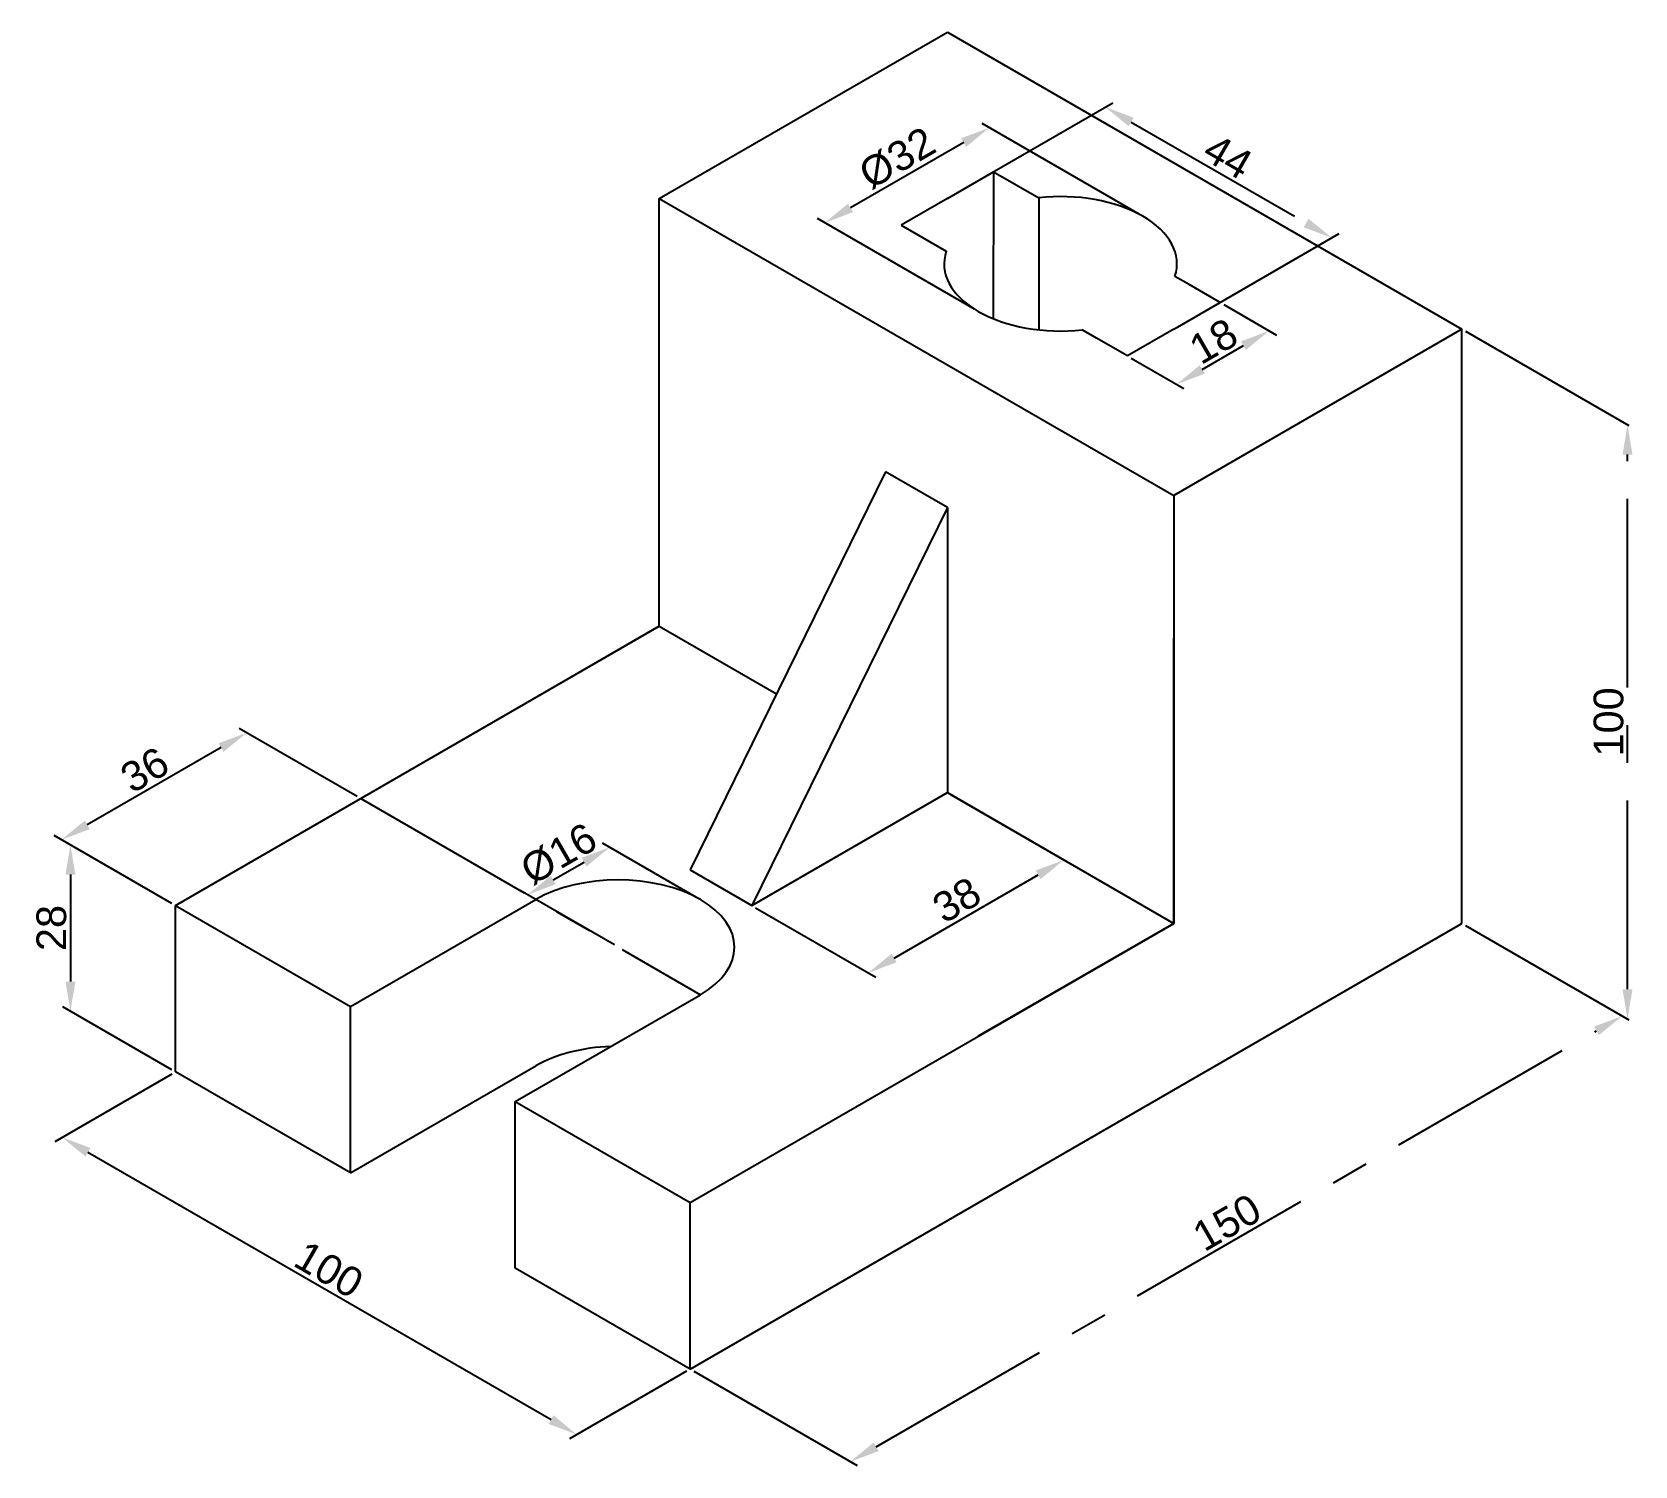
# Model space of a CAD drawing. Header units: millimetres. Extents: x 2206 to 2476, y 1532 to 1773.
import ezdxf

# ---------------------------------------------------------------- set-up
doc = ezdxf.new("R2010")
doc.units = ezdxf.units.MM
doc.linetypes.add('CENTER', pattern=[50.8, 31.75, -6.35, 6.35, -6.35])
doc.layers.add('Center', color=7, linetype='CENTER')
doc.styles.get("Standard").update_dxf_attribs({"font": 'arial.ttf'})
doc.dimstyles.new('Copy of ISO-25', dxfattribs={"dimtxt": 5, "dimasz": 5, "dimexe": 1.25, "dimexo": 0.625, "dimtad": 1, "dimtxsty": 'Standard', "dimcen": 2.5, "dimadec": 0, "dimazin": 0, "dimtfac": 1, "dimtmove": 0, "dimatfit": 3, "dimfxl": 1, "dimarcsym": 0})

# ---------------------------------------------------------------- blocks, each defined once
blk = doc.blocks.new('*D1')
at = {"color": 0, "lineweight": -2, "transparency": 16777216}
for p, q in [((2229.69, 1598.01), (2209.98, 1586.63)), ((2215.56, 1584.85), (2293.51, 1539.85)), ((2316.29, 1548.01), (2296.59, 1536.63))]:
    blk.add_line(p, q, dxfattribs=at)
at = {"color": 0, "transparency": 16777216}
for points in [[(2215.98, 1585.57), (2215.15, 1584.13), (2211.23, 1587.35)], [(2293.92, 1540.57), (2293.09, 1539.13), (2297.84, 1537.35)]]:
    blk.add_solid(points, dxfattribs=at)
at = {"layer": 'Defpoints', "color": 0, "transparency": 16777216}
for p in [(2230.31, 1598.37), (2316.91, 1548.37), (2297.84, 1537.35)]:
    blk.add_point(p, dxfattribs=at)
at = {"color": 0, "transparency": 16777216, "insert": (2256.12, 1565.1), "char_height": 5, "attachment_point": 5, "rotation": 330}
blk.add_mtext('100', dxfattribs=at)
blk = doc.blocks.new('*D2')
at = {"layer": 'Center', "color": 0, "lineweight": -2, "transparency": 16777216}
for p, q in [((2447.44, 1623.01), (2475.06, 1607.06)), ((2348.24, 1535.28), (2469.48, 1605.28)), ((2317.54, 1548.01), (2345.16, 1532.06))]:
    blk.add_line(p, q, dxfattribs=at)
at = {"layer": 'Center', "color": 0, "transparency": 16777216}
for points in [[(2469.07, 1606), (2469.9, 1604.56), (2473.81, 1607.78)], [(2347.82, 1536), (2348.66, 1534.56), (2343.91, 1532.78)]]:
    blk.add_solid(points, dxfattribs=at)
at = {"layer": 'Defpoints', "color": 0, "transparency": 16777216}
for p in [(2446.82, 1623.37), (2473.81, 1607.78), (2316.91, 1548.37)]:
    blk.add_point(p, dxfattribs=at)
at = {"layer": 'Center', "color": 0, "transparency": 16777216, "insert": (2407.27, 1573.03), "char_height": 5, "attachment_point": 5, "rotation": 30}
blk.add_mtext('150', dxfattribs=at)
blk = doc.blocks.new('*D3')
at = {"layer": 'Center', "color": 0, "lineweight": -2, "transparency": 16777216}
for p, q in [((2447.44, 1723.01), (2475.95, 1706.55)), ((2474.7, 1612.27), (2474.7, 1702.27)), ((2447.44, 1623.01), (2475.95, 1606.55))]:
    blk.add_line(p, q, dxfattribs=at)
at = {"layer": 'Center', "color": 0, "transparency": 16777216}
for points in [[(2473.87, 1702.27), (2475.54, 1702.27), (2474.7, 1707.27)], [(2473.87, 1612.27), (2475.54, 1612.27), (2474.7, 1607.27)]]:
    blk.add_solid(points, dxfattribs=at)
at = {"layer": 'Defpoints', "color": 0, "transparency": 16777216}
for p in [(2446.82, 1723.37), (2474.7, 1707.27), (2446.82, 1623.37)]:
    blk.add_point(p, dxfattribs=at)
at = {"layer": 'Center', "color": 0, "transparency": 16777216, "insert": (2471.53, 1657.27), "char_height": 5, "attachment_point": 5, "rotation": 90}
blk.add_mtext('100', dxfattribs=at)
blk = doc.blocks.new('*D4')
at = {"layer": 'Center', "color": 0, "lineweight": -2, "transparency": 16777216}
for p, q in [((2360.84, 1645.01), (2381.08, 1633.32)), ((2351.25, 1617.54), (2375.5, 1631.54)), ((2327.93, 1626.01), (2348.17, 1614.32))]:
    blk.add_line(p, q, dxfattribs=at)
at = {"layer": 'Center', "color": 0, "transparency": 16777216}
for points in [[(2375.08, 1632.26), (2375.92, 1630.82), (2379.83, 1634.04)], [(2350.83, 1618.26), (2351.67, 1616.82), (2346.92, 1615.04)]]:
    blk.add_solid(points, dxfattribs=at)
at = {"layer": 'Defpoints', "color": 0, "transparency": 16777216}
for p in [(2360.22, 1645.37), (2379.83, 1634.04), (2327.31, 1626.37)]:
    blk.add_point(p, dxfattribs=at)
at = {"layer": 'Center', "color": 0, "transparency": 16777216, "insert": (2361.79, 1627.3), "char_height": 5, "attachment_point": 5, "rotation": 30}
blk.add_mtext('38', dxfattribs=at)
blk = doc.blocks.new('*D5')
at = {"layer": 'Center', "color": 0, "lineweight": -2, "transparency": 16777216}
for p, q in [((2229.69, 1626.73), (2211.36, 1637.31)), ((2212.61, 1631.58), (2212.61, 1613.58)), ((2229.69, 1598.73), (2211.36, 1609.31))]:
    blk.add_line(p, q, dxfattribs=at)
at = {"layer": 'Center', "color": 0, "transparency": 16777216}
for points in [[(2211.78, 1631.58), (2213.45, 1631.58), (2212.61, 1636.58)], [(2211.78, 1613.58), (2213.45, 1613.58), (2212.61, 1608.58)]]:
    blk.add_solid(points, dxfattribs=at)
at = {"layer": 'Defpoints', "color": 0, "transparency": 16777216}
for p in [(2230.31, 1626.37), (2212.61, 1608.58), (2230.31, 1598.37)]:
    blk.add_point(p, dxfattribs=at)
at = {"layer": 'Center', "color": 0, "transparency": 16777216, "insert": (2209.43, 1622.58), "char_height": 5, "attachment_point": 5, "rotation": 90}
blk.add_mtext('28', dxfattribs=at)
blk = doc.blocks.new('*D6')
at = {"layer": 'Center', "color": 0, "lineweight": -2, "transparency": 16777216}
for p, q in [((2260.86, 1644.73), (2241.04, 1656.17)), ((2237.96, 1652.95), (2215.45, 1639.95)), ((2229.69, 1626.73), (2209.87, 1638.17))]:
    blk.add_line(p, q, dxfattribs=at)
at = {"layer": 'Center', "color": 0, "transparency": 16777216}
for points in [[(2237.55, 1653.67), (2238.38, 1652.23), (2242.29, 1655.45)], [(2215.03, 1640.67), (2215.86, 1639.23), (2211.12, 1637.45)]]:
    blk.add_solid(points, dxfattribs=at)
at = {"layer": 'Defpoints', "color": 0, "transparency": 16777216}
for p in [(2261.49, 1644.37), (2211.12, 1637.45), (2230.31, 1626.37)]:
    blk.add_point(p, dxfattribs=at)
at = {"layer": 'Center', "color": 0, "transparency": 16777216, "insert": (2225.11, 1649.2), "char_height": 5, "attachment_point": 5, "rotation": 30}
blk.add_mtext('36', dxfattribs=at)
blk = doc.blocks.new('*D7')
at = {"layer": 'Center', "color": 0, "lineweight": -2, "transparency": 16777216}
for p, q in [((2392.5, 1742.73), (2366.05, 1758)), ((2362.97, 1754.77), (2343.92, 1743.77)), ((2364.79, 1726.73), (2338.34, 1742))]:
    blk.add_line(p, q, dxfattribs=at)
at = {"layer": 'Center', "color": 0, "transparency": 16777216}
for points in [[(2362.56, 1755.5), (2363.39, 1754.05), (2367.3, 1757.27)], [(2343.5, 1744.5), (2344.34, 1743.05), (2339.59, 1741.27)]]:
    blk.add_solid(points, dxfattribs=at)
at = {"layer": 'Defpoints', "color": 0, "transparency": 16777216}
for p in [(2339.59, 1741.27), (2393.13, 1742.37), (2365.41, 1726.37)]:
    blk.add_point(p, dxfattribs=at)
at = {"layer": 'Center', "color": 0, "transparency": 16777216, "insert": (2351.79, 1752.15), "char_height": 5, "attachment_point": 5, "rotation": 30}
blk.add_mtext('%%C32', dxfattribs=at)
blk = doc.blocks.new('*D8')
at = {"layer": 'Center', "color": 0, "lineweight": -2, "transparency": 16777216}
for p, q in [((2360.84, 1745.73), (2388.08, 1761.45)), ((2391.16, 1758.23), (2420.61, 1741.23)), ((2398.95, 1723.73), (2426.19, 1739.45))]:
    blk.add_line(p, q, dxfattribs=at)
at = {"layer": 'Center', "color": 0, "transparency": 16777216}
for points in [[(2391.58, 1758.95), (2390.74, 1757.51), (2386.83, 1760.73)], [(2421.02, 1741.95), (2420.19, 1740.51), (2424.94, 1738.73)]]:
    blk.add_solid(points, dxfattribs=at)
at = {"layer": 'Defpoints', "color": 0, "transparency": 16777216}
for p in [(2360.22, 1745.37), (2424.94, 1738.73), (2398.32, 1723.37)]:
    blk.add_point(p, dxfattribs=at)
at = {"layer": 'Center', "color": 0, "transparency": 16777216, "insert": (2407.45, 1752.44), "char_height": 5, "attachment_point": 5, "rotation": 330}
blk.add_mtext('44', dxfattribs=at)
blk = doc.blocks.new('*D9')
at = {"layer": 'Center', "color": 0, "lineweight": -2, "transparency": 16777216}
for p, q in [((2406.74, 1727.51), (2415.64, 1722.37)), ((2403.13, 1716.59), (2410.06, 1720.59)), ((2391.15, 1718.51), (2400.05, 1713.37))]:
    blk.add_line(p, q, dxfattribs=at)
at = {"layer": 'Center', "color": 0, "transparency": 16777216}
for points in [[(2409.64, 1721.31), (2410.47, 1719.87), (2414.39, 1723.09)], [(2402.71, 1717.31), (2403.55, 1715.87), (2398.8, 1714.09)]]:
    blk.add_solid(points, dxfattribs=at)
at = {"layer": 'Defpoints', "color": 0, "transparency": 16777216}
for p in [(2406.12, 1727.87), (2414.39, 1723.09), (2390.53, 1718.87)]:
    blk.add_point(p, dxfattribs=at)
at = {"layer": 'Center', "color": 0, "transparency": 16777216, "insert": (2405.01, 1721.34), "char_height": 5, "attachment_point": 5, "rotation": 30}
blk.add_mtext('18', dxfattribs=at)
blk = doc.blocks.new('*D10')
at = {"layer": 'Center', "color": 0, "lineweight": -2, "transparency": 16777216}
for p, q in [((2318.02, 1627.73), (2302.15, 1636.89)), ((2293.87, 1630.67), (2299.07, 1633.67)), ((2304.17, 1619.73), (2288.29, 1628.89))]:
    blk.add_line(p, q, dxfattribs=at)
at = {"layer": 'Center', "color": 0, "transparency": 16777216}
for points in [[(2298.65, 1634.39), (2299.48, 1632.95), (2303.4, 1636.17)], [(2293.46, 1631.39), (2294.29, 1629.95), (2289.54, 1628.17)]]:
    blk.add_solid(points, dxfattribs=at)
at = {"layer": 'Defpoints', "color": 0, "transparency": 16777216}
for p in [(2303.4, 1636.17), (2318.65, 1627.37), (2304.79, 1619.37)]:
    blk.add_point(p, dxfattribs=at)
at = {"layer": 'Center', "color": 0, "transparency": 16777216, "insert": (2294.81, 1635.04), "char_height": 5, "attachment_point": 5, "rotation": 30}
blk.add_mtext('%%C16', dxfattribs=at)

msp = doc.modelspace()

# ---------------------------------------------------------------- linework, layer by layer
for p, q in [((2311.719, 1745.366), (2360.216, 1773.366)), ((2360.216, 1773.366), (2446.819, 1723.366)), ((2360.216, 1745.366), (2368.01, 1749.866)), ((2368.01, 1749.866), (2367.932, 1725.138)), ((2368.01, 1749.866), (2375.607, 1745.48)), ((2311.719, 1673.366), (2311.719, 1745.366)), ((2311.719, 1745.366), (2398.321, 1695.366)), ((2360.216, 1745.366), (2352.422, 1740.866)), ((2375.607, 1745.48), (2375.607, 1723.252)), ((2352.422, 1740.866), (2360.018, 1736.48)), ((2400.919, 1730.866), (2398.519, 1732.252)), ((2406.116, 1727.866), (2400.919, 1730.866)), ((2398.321, 1723.366), (2406.116, 1727.866)), ((2311.719, 1673.366), (2311.719, 1721.366)), ((2385.331, 1721.866), (2382.931, 1723.252)), ((2390.527, 1718.866), (2385.331, 1721.866)), ((2398.321, 1723.366), (2390.527, 1718.866)), ((2446.819, 1723.366), (2398.321, 1695.366)), ((2446.819, 1623.366), (2446.819, 1723.366)), ((2349.824, 1699.366), (2316.915, 1632.366)), ((2360.216, 1693.366), (2349.824, 1699.366)), ((2398.321, 1695.366), (2398.321, 1623.366)), ((2360.216, 1693.366), (2327.307, 1626.366)), ((2360.216, 1693.366), (2360.216, 1645.366)), ((2230.312, 1626.366), (2311.719, 1673.366)), ((2311.719, 1673.366), (2278.81, 1654.366)), ((2311.719, 1673.366), (2331.456, 1661.971)), ((2398.321, 1623.366), (2398.321, 1671.366)), ((2327.307, 1626.366), (2360.216, 1645.366)), ((2360.216, 1645.366), (2398.321, 1623.366)), ((2316.915, 1632.366), (2327.307, 1626.366)), ((2259.757, 1609.366), (2290.934, 1627.366)), ((2230.312, 1598.366), (2230.312, 1626.366)), ((2230.312, 1626.366), (2259.757, 1609.366)), ((2316.915, 1548.366), (2446.819, 1623.366)), ((2316.915, 1576.366), (2398.321, 1623.366)), ((2398.321, 1623.366), (2365.412, 1604.366)), ((2287.47, 1593.366), (2318.647, 1611.366)), ((2259.757, 1581.366), (2259.757, 1609.366)), ((2259.757, 1581.366), (2230.312, 1598.366)), ((2259.757, 1581.366), (2290.934, 1599.366)), ((2287.47, 1565.366), (2287.47, 1593.366)), ((2287.47, 1593.366), (2316.915, 1576.366)), ((2316.915, 1548.366), (2316.915, 1576.366)), ((2316.915, 1548.366), (2287.47, 1565.366))]:
    msp.add_line(p, q)
for centre, start_param, end_param in [((2379.269, 1734.366), 9.2367862, 11.183566), ((2379.269, 1734.366), 6.0951936, 8.0419734), ((2304.791, 1619.366), 2.3561945, 5.4977871), ((2304.791, 1591.366), 4.7750529, 5.4977871)]:
    msp.add_ellipse(centre, major_axis=(-19.596, 0), ratio=0.5773503, start_param=start_param, end_param=end_param)
at = {"layer": 'Center'}
msp.add_line((2261.489, 1644.366), (2318.647, 1611.366), dxfattribs=at)

# ---------------------------------------------------------------- dimensions: what is measured, and where the dimension line sits
dim = msp.add_aligned_dim(p1=(2230.312, 1598.366), p2=(2316.915, 1548.366), distance=-19.08, dimstyle='Copy of ISO-25')
dim.commit()
dim.dimension.update_dxf_attribs({"geometry": '*D1', "text_midpoint": (2256.123, 1565.102)})
for p1, p2, distance, picture, middle in [((2360.216, 1745.366), (2398.321, 1723.366), 26.614, '*D8', (2407.446, 1752.438)), ((2390.527, 1718.866), (2406.116, 1727.866), -8.273, '*D9', (2405.005, 1721.342)), ((2261.489, 1644.366), (2230.312, 1626.366), -19.197, '*D6', (2225.114, 1649.203)), ((2327.307, 1626.366), (2360.216, 1645.366), -19.613, '*D4', (2361.785, 1627.296)), ((2316.915, 1548.366), (2446.819, 1623.366), -26.993, '*D2', (2407.271, 1573.033))]:
    dim = msp.add_aligned_dim(p1=p1, p2=p2, distance=distance, dimstyle='Copy of ISO-25', dxfattribs=at)
    dim.commit()
    dim.dimension.update_dxf_attribs({"geometry": picture, "text_midpoint": middle})
for p1, p2, distance, picture, middle in [((2393.125, 1742.366), (2365.412, 1726.366), -25.823, '*D7', (2351.787, 1752.148)), ((2304.791, 1619.366), (2318.647, 1627.366), 15.249, '*D10', (2294.811, 1635.043))]:
    dim = msp.add_aligned_dim(p1=p1, p2=p2, distance=distance, text='%%C<>', dimstyle='Copy of ISO-25', dxfattribs=at)
    dim.commit()
    dim.dimension.update_dxf_attribs({"geometry": picture, "text_midpoint": middle})
for base, p1, p2, picture, middle in [((2474.703, 1707.267), (2446.819, 1623.366), (2446.819, 1723.366), '*D3', (2471.525, 1657.267)), ((2212.613, 1608.585), (2230.312, 1626.366), (2230.312, 1598.366), '*D5', (2209.435, 1622.585))]:
    dim = msp.add_linear_dim(base=base, p1=p1, p2=p2, angle=90, dimstyle='Copy of ISO-25', dxfattribs=at)
    dim.commit()
    dim.dimension.update_dxf_attribs({"geometry": picture, "text_midpoint": middle})

doc.saveas('drawing.dxf')
